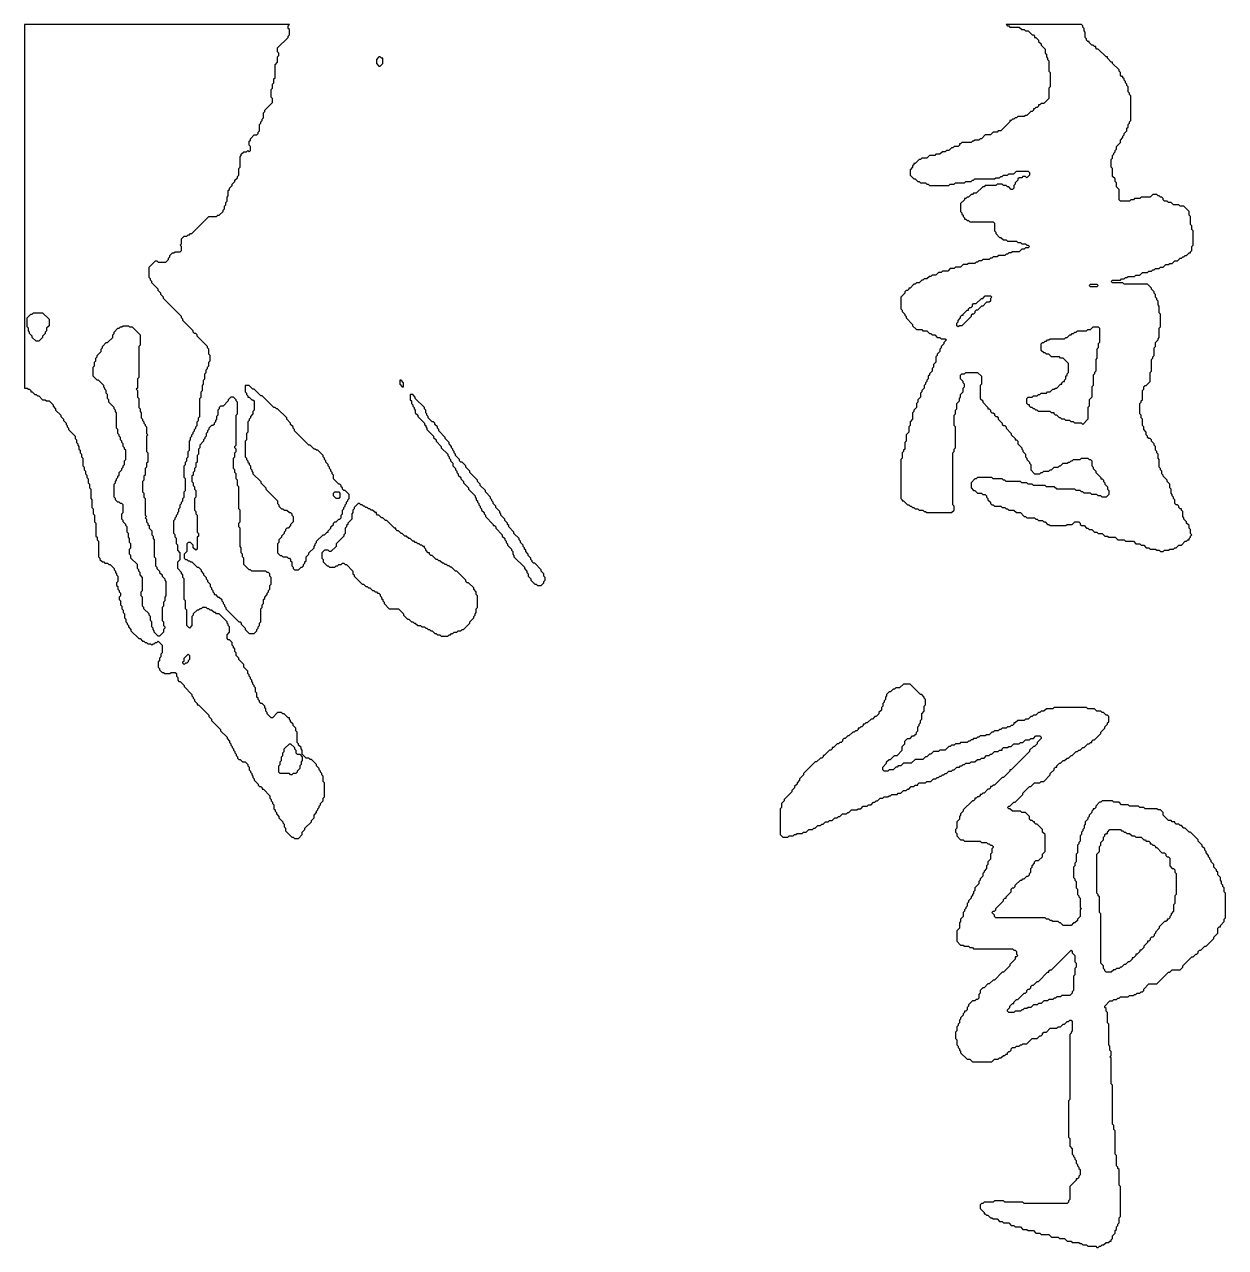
# Model space of a CAD drawing. Header units: millimetres. Extents: x 0 to 462, y 29 to 500.
import ezdxf

# ---------------------------------------------------------------- set-up
doc = ezdxf.new("R2010")
doc.units = ezdxf.units.MM

msp = doc.modelspace()

# ---------------------------------------------------------------- linework, layer by layer
for points in [[(0, 500), (0, 360), (1, 360), (1.5, 359.5), (2, 359.5), (2.5, 359), (2.5, 358.5), (3, 358.5), (4, 357.5), (4.5, 357.5), (5, 357), (5.5, 357), (7, 355.5), (8, 355.5), (8.5, 355), (9.5, 355), (11, 353.5), (11, 353), (12, 352), (12, 351.5), (14, 349.5), (14, 349), (15, 348), (15, 347.5), (16, 346.5), (16, 346), (16.5, 345.5), (16.5, 345), (17, 344.5), (17, 344), (19.5, 341.5), (19.5, 340.5), (20, 340), (20, 339), (20.5, 338.5), (20.5, 338), (21, 337.5), (21, 336.5), (21.5, 336), (21.5, 335), (22, 334.5), (22, 333.5), (22.5, 333), (22.5, 330), (23, 329.5), (23, 328.5), (23.5, 328), (23.5, 327), (24, 326.5), (24, 325.5), (24.5, 325), (24.5, 323.5), (25, 323), (25, 321.5), (25.5, 321), (25.5, 317.5), (26, 317), (26, 314), (26.5, 313.5), (26.5, 311.5), (27, 311), (27, 308.5), (27.5, 308), (27.5, 303), (28, 302.5), (28, 301.5), (28.5, 301), (28.5, 295), (29, 294.5), (29, 294), (30, 293), (30.5, 293), (31, 292.5), (32, 292.5), (32.5, 292), (33, 292), (34.5, 290.5), (34.5, 290), (35, 289.5), (35, 289), (35.5, 288.5), (35.5, 288), (36, 287.5), (36, 285.5), (35.5, 285), (35.5, 284), (36, 283.5), (36, 282.5), (36.5, 282), (36.5, 281.5), (37, 281), (37, 280), (36.5, 279.5), (36.5, 278.5), (37, 278), (37, 276.5), (37.5, 276), (37.5, 275), (38, 274.5), (38, 273.5), (38.5, 273), (38.5, 271.5), (39, 271), (39, 270), (39.5, 269.5), (39.5, 269), (40, 268.5), (40, 268), (41, 267), (41, 266.5), (44, 263.5), (44.5, 263.5), (45.5, 262.5), (46, 262.5), (46.5, 262), (47, 262), (47.5, 261.5), (48.5, 261.5), (49, 261), (49.5, 261.5), (50, 261.5), (50.5, 262), (51, 262), (51.5, 262.5), (53, 261), (53, 258), (52.5, 257.5), (52.5, 256.5), (52, 256), (52, 255), (51.5, 254.5), (51.5, 252.5), (52, 252), (52, 251.5), (53, 250.5), (53.5, 250.5), (54, 250), (56, 250), (56.5, 250.5), (58, 250.5), (58.5, 250), (58.5, 249), (59, 248.5), (59, 247.5), (59.5, 247), (60, 247), (61.5, 245.5), (61.5, 245), (64.5, 242), (64.5, 241.5), (65, 241), (65, 240.5), (65.5, 240), (65.5, 239.5), (66.5, 238.5), (66.5, 238), (67, 238), (71, 234), (71, 233.5), (72, 232.5), (72, 232), (75.5, 228.5), (75.5, 228), (78, 225.5), (78, 225), (79, 224), (79, 223.5), (79.5, 223), (79.5, 222.5), (80, 222), (80, 221.5), (80.5, 221), (80.5, 220.5), (81, 220), (81, 219.5), (81.5, 219), (81.5, 218.5), (82, 218), (82, 217.5), (82.5, 217), (83, 217), (84, 216), (85, 216), (86, 215), (86, 214.5), (86.5, 214), (86.5, 213), (87, 212.5), (87, 212), (87.5, 211.5), (87.5, 211), (88, 210.5), (88, 210), (88.5, 209.5), (88.5, 209), (90, 207.5), (90, 207), (90.5, 206.5), (91, 206.5), (91.5, 206), (91.5, 205.5), (92, 205.5), (94.5, 203), (94.5, 202), (95, 201.5), (95, 201), (95.5, 200.5), (95.5, 200), (96, 199.5), (96, 198), (96.5, 197.5), (96.5, 197), (97, 196.5), (97, 196), (98, 195), (98, 194.5), (99.5, 193), (99.5, 192.5), (100, 192), (100, 191), (100.5, 190.5), (100.5, 189.5), (103, 187), (103.5, 187), (104, 186.5), (105.5, 186.5), (107, 188), (107, 189), (108, 190), (108, 190.5), (110.5, 193), (110.5, 193.5), (111.5, 194.5), (111.5, 195.5), (112.5, 196.5), (112.5, 197), (113, 197.5), (113, 198), (113.5, 198.5), (113.5, 199), (114, 199.5), (114, 200), (115, 201), (115, 202), (115.5, 202.5), (115.5, 208), (115, 208.5), (115, 210.5), (114.5, 211), (114.5, 211.5), (114, 212), (114, 212.5), (113.5, 213), (113.5, 213.5), (112.5, 214.5), (112.5, 215), (110.5, 217), (110, 217), (109.5, 217.5), (108.5, 217.5), (107, 219), (107, 220.5), (106.5, 221), (106.5, 221.5), (105.5, 222.5), (105.5, 223), (105, 223.5), (105, 227.5), (104.5, 228), (104.5, 229), (103.5, 230), (103.5, 230.5), (102.5, 231.5), (102.5, 232), (102, 232.5), (102, 233), (101.5, 233), (100, 234.5), (99.5, 234.5), (99, 235), (97.5, 235), (95.5, 233), (95, 233), (93.5, 234.5), (93.5, 235), (93, 235.5), (93, 236.5), (92.5, 237), (92.5, 237.5), (91.5, 238.5), (91, 238.5), (90.5, 239), (90.5, 239.5), (90, 240), (90, 240.5), (89.5, 241), (89.5, 242.5), (89, 243), (89, 244.5), (88.5, 245), (88.5, 245.5), (88, 246), (88, 246.5), (87.5, 247), (87.5, 247.5), (87, 248), (87, 248.5), (86.5, 249), (86.5, 249.5), (86, 250), (86, 251), (84.5, 252.5), (84.5, 253.5), (82.5, 255.5), (82.5, 256), (81.5, 257), (81.5, 258), (81, 258.5), (81, 259.5), (80.5, 260), (80.5, 260.5), (80, 261), (80, 262), (79, 263), (78.5, 263), (78, 263.5), (78, 265), (79, 266), (79, 268), (78.5, 268.5), (78.5, 269), (78, 269.5), (78, 270), (75, 273), (74, 273), (73.5, 273.5), (73, 273.5), (72, 274.5), (71.5, 274.5), (71, 275), (70.5, 275), (70, 275.5), (68.5, 275.5), (68, 275), (67.5, 275), (67, 274.5), (66.5, 274.5), (65, 273), (65, 272.5), (64.5, 272), (64.5, 268.5), (63.5, 267.5), (62.5, 268.5), (62.5, 274.5), (62, 275), (62, 278), (61.5, 278.5), (61.5, 286.5), (61, 287), (61, 288), (60.5, 288.5), (60.5, 289), (59, 290.5), (59, 293), (60, 294), (60, 296.5), (59, 297.5), (59, 299.5), (58.5, 300), (58.5, 302), (58, 302.5), (58, 303.5), (57.5, 304), (57.5, 309), (58, 309.5), (58, 310), (58.5, 310.5), (58.5, 311), (59, 311.5), (59, 312), (59.5, 312.5), (59.5, 313.5), (60, 314), (60, 315), (60.5, 315.5), (60.5, 316), (61, 316.5), (61, 317.5), (61.5, 318), (61.5, 320), (62, 320.5), (62, 325), (61.5, 325.5), (61.5, 330), (62, 330.5), (62, 331.5), (62.5, 332), (62.5, 333), (63, 333.5), (63, 335.5), (63.5, 336), (63.5, 339.5), (64, 340), (64, 341), (64.5, 341.5), (64.5, 342), (65, 342.5), (65, 343), (65.5, 343.5), (65.5, 344), (66, 344.5), (66, 345), (66.5, 345.5), (66.5, 347), (67, 347.5), (67, 348.5), (67.5, 349), (67.5, 356), (68, 356.5), (68, 358.5), (68.5, 359), (68.5, 361), (69, 361.5), (69, 363), (69.5, 363.5), (69.5, 365.5), (70, 366), (70, 367), (70.5, 367.5), (70.5, 368), (71, 368.5), (71, 370), (71.5, 370.5), (71.5, 372.5), (71, 373), (71, 375), (70.5, 375.5), (70.5, 376), (66.5, 380), (66.5, 380.5), (66, 381), (65.5, 381), (65, 381.5), (65, 382), (61, 386), (61, 386.5), (60.5, 387), (60.5, 387.5), (53.5, 394.5), (53.5, 395), (52.5, 396), (52.5, 396.5), (51.5, 397.5), (51.5, 398), (49, 400.5), (49, 401), (48.5, 401.5), (48.5, 402), (48, 402.5), (48, 406.5), (50.5, 409), (51, 409), (51.5, 408.5), (54.5, 408.5), (55.5, 409.5), (55.5, 410), (56, 410.5), (56, 411), (57, 412), (57.5, 412), (58, 412.5), (60, 412.5), (60.5, 413), (60.5, 414.5), (60, 415), (60.5, 415.5), (60.5, 417.5), (61.5, 418.5), (62.5, 418.5), (63, 419), (63.5, 419), (64, 419.5), (64.5, 419.5), (71, 426), (74, 426), (74.5, 426.5), (75, 426.5), (76.5, 428), (76.5, 428.5), (77, 429), (77, 430), (77.5, 430.5), (77.5, 431.5), (78, 432), (78, 433.5), (78.5, 434), (78.5, 436), (79, 436.5), (79, 437), (80, 438), (80, 438.5), (81, 439.5), (81, 440), (82, 441), (82, 441.5), (82.5, 442), (82.5, 444.5), (83, 445), (83, 449), (83.5, 449.5), (83.5, 450), (84.5, 451), (85.5, 451), (86, 451.5), (86.5, 451), (87, 451.5), (87, 453), (86.5, 453.5), (86.5, 455), (87, 455.5), (87, 456), (88.5, 457.5), (89.5, 457.5), (90, 458), (90, 458.5), (90.5, 459), (90.5, 461.5), (91, 462), (91, 462.5), (91.5, 463), (91.5, 463.5), (92, 464), (92, 466), (92.5, 466.5), (92.5, 467), (95.5, 470), (95.5, 471.5), (95, 472), (95, 475), (95.5, 475.5), (95.5, 477), (96, 477.5), (96, 479), (96.5, 479.5), (96.5, 484.5), (97.5, 485.5), (97.5, 487.5), (98, 488), (98, 489), (97.5, 489.5), (97.5, 491), (101.5, 495), (101.5, 495.5), (102, 496), (102, 498), (101.5, 498.5), (101.5, 499.5), (102, 500)], [(378, 500), (378.5, 499.5), (379, 499.5), (379.5, 499), (383, 499), (384, 498), (385, 498), (385.5, 497.5), (386.5, 497.5), (388, 496), (388.5, 496), (389, 495.5), (389, 495), (389.5, 495), (390.5, 494), (390.5, 493.5), (391.5, 492.5), (391.5, 492), (393, 490.5), (393, 489), (393.5, 488.5), (393.5, 487.5), (394, 487), (394, 486.5), (394.5, 486), (394.5, 482), (395, 481.5), (395, 476), (394.5, 475.5), (394.5, 471.5), (392.5, 469.5), (391.5, 469.5), (391, 469), (390.5, 469), (390.5, 468.5), (390, 468), (389.5, 468), (389, 467.5), (388.5, 467.5), (388.5, 467), (388, 466.5), (387.5, 466.5), (386, 465), (385.5, 465), (385, 464.5), (382.5, 464.5), (382, 464), (381.5, 464), (381, 463.5), (380.5, 463.5), (380, 463), (379.5, 463), (379.5, 462.5), (376, 459), (375, 459), (374.5, 458.5), (373, 458.5), (372, 457.5), (370, 457.5), (368.5, 456), (368, 456), (367.5, 455.5), (366, 455.5), (365.5, 455), (365, 455), (364.5, 454.5), (361, 454.5), (360.5, 454), (360, 454), (360, 453.5), (359.5, 453), (358, 453), (357.5, 452.5), (357, 452.5), (356, 451.5), (355, 451.5), (354.5, 451), (353.5, 451), (352.5, 450), (351, 450), (350.5, 449.5), (348.5, 449.5), (347.5, 448.5), (345.5, 448.5), (345, 448), (344.5, 448), (343, 446.5), (342.5, 446.5), (342.5, 446), (342, 445.5), (342, 445), (341, 444), (341, 442), (342.5, 440.5), (343, 440.5), (344, 439.5), (344.5, 439.5), (345, 439), (347, 439), (347.5, 438.5), (348, 438.5), (348.5, 438), (356, 438), (356.5, 438.5), (358, 438.5), (358.5, 439), (362, 439), (362.5, 439.5), (364.5, 439.5), (365, 440), (365.5, 440), (366, 440.5), (373.5, 440.5), (374, 441), (375.5, 441), (376, 441.5), (376.5, 441.5), (377, 442), (378.5, 442), (379, 442.5), (381, 442.5), (382, 443.5), (386.5, 443.5), (387, 443), (387, 442), (386, 441), (385.5, 441.5), (384.5, 441.5), (384, 441), (383, 441), (382.5, 440.5), (382.5, 440), (381.5, 439), (381.5, 438.5), (381, 438), (381, 437), (380.5, 436.5), (380, 436.5), (379, 437.5), (378.5, 437.5), (378, 438), (377, 438), (376.5, 438.5), (374.5, 438.5), (374, 438), (370, 438), (369.5, 437.5), (369, 437.5), (366.5, 435), (365.5, 435), (365, 434.5), (364.5, 434.5), (363.5, 433.5), (363, 433.5), (362.5, 433), (362, 433), (362, 432.5), (360.5, 431), (360.5, 428), (361, 427.5), (361, 427), (361.5, 426.5), (361.5, 426), (362, 425.5), (362, 425), (362.5, 425), (363, 424.5), (363.5, 424.5), (364, 424), (373, 424), (373.5, 423.5), (373.5, 420.5), (374, 420), (374, 419.5), (375.5, 418), (376, 418), (377, 417), (378, 417), (378.5, 416.5), (382, 416.5), (382.5, 416), (383.5, 416), (384, 415.5), (385.5, 415.5), (386, 415), (386.5, 415), (387, 414.5), (386.5, 414), (385.5, 414), (385, 413.5), (384, 413.5), (383, 412.5), (380.5, 412.5), (380, 412), (379, 412), (378.5, 411.5), (378, 411.5), (377.5, 411), (375, 411), (374.5, 410.5), (373, 410.5), (372.5, 410), (372, 410), (371.5, 409.5), (369, 409.5), (368.5, 409), (367.5, 409), (367, 408.5), (366.5, 408.5), (366, 408), (363.5, 408), (363, 407.5), (361.5, 407.5), (360.5, 406.5), (358.5, 406.5), (358, 406), (356.5, 406), (355.5, 405), (353.5, 405), (353, 404.5), (352, 404.5), (351, 403.5), (349.5, 403.5), (349, 403), (348.5, 403), (347.5, 402), (346.5, 402), (346, 401.5), (345.5, 401.5), (344.5, 400.5), (343.5, 400.5), (343, 400), (342.5, 400), (341, 398.5), (340.5, 398.5), (340.5, 398), (340, 397.5), (339.5, 397.5), (339, 397), (339, 396.5), (337.5, 395), (337.5, 390.5), (338, 390), (338, 389.5), (339, 388.5), (339, 388), (339.5, 387.5), (339.5, 387), (342, 384.5), (342, 384), (343.5, 382.5), (345.5, 382.5), (346, 382), (347.5, 382), (348.5, 381), (349, 381), (349.5, 380.5), (350.5, 380.5), (351.5, 379.5), (352.5, 379.5), (353, 379), (354.5, 379), (355, 378.5), (354, 377.5), (354, 377), (353, 376), (353, 375.5), (352.5, 375), (352.5, 374), (351.5, 373), (351.5, 372.5), (351, 372), (351, 370), (350, 369), (350, 368), (349.5, 367.5), (349.5, 366.5), (348.5, 365.5), (348.5, 365), (348, 364.5), (348, 363.5), (347.5, 363), (347.5, 362.5), (347, 362), (347, 361.5), (346.5, 361), (346.5, 360), (345.5, 359), (345.5, 358.5), (345, 358), (345, 356.5), (344, 355.5), (344, 354.5), (343.5, 354), (343.5, 352.5), (342.5, 351.5), (342.5, 351), (342, 350.5), (342, 348), (341, 347), (341, 345.5), (340.5, 345), (340.5, 343), (339.5, 342), (339.5, 339.5), (339, 339), (339, 336.5), (338.5, 336), (338.5, 335.5), (338, 335), (338, 333), (337.5, 332.5), (337.5, 317.5), (338, 317), (338, 316.5), (338.5, 316.5), (340, 315), (340.5, 315), (341, 314.5), (341.5, 314.5), (342, 314), (342.5, 314), (343, 313.5), (344, 313.5), (344.5, 313), (346, 313), (346.5, 312.5), (347, 312.5), (347.5, 312), (357, 312), (358, 313), (358, 314.5), (357.5, 315), (357.5, 335), (358, 335.5), (358, 336.5), (358.5, 337), (358.5, 345), (358, 345.5), (358, 349.5), (358.5, 350), (358.5, 351.5), (359, 352), (359, 354), (360, 355), (360, 356), (360.5, 356.5), (360.5, 357.5), (361.5, 358.5), (361.5, 360), (362, 360.5), (362, 361.5), (361.5, 362), (361.5, 362.5), (360.5, 363.5), (360.5, 365), (361, 365.5), (362, 365.5), (362.5, 366), (367, 366), (368.5, 364.5), (368.5, 361.5), (368, 361), (368, 356), (369, 355), (369, 354.5), (371, 352.5), (371, 352), (371.5, 352), (372, 351.5), (372, 351), (372.5, 350.5), (373, 350.5), (373.5, 350), (373.5, 349.5), (374, 349), (374.5, 349), (375, 348.5), (375, 348), (376.5, 346.5), (376.5, 346), (377, 345.5), (377.5, 345.5), (378, 345), (378, 344.5), (380, 342.5), (380, 342), (381.5, 340.5), (381.5, 340), (382, 340), (382.5, 339.5), (382.5, 338.5), (384, 337), (384, 336.5), (384.5, 336), (384.5, 335.5), (385.5, 334.5), (385.5, 333.5), (386, 333), (386, 332.5), (387, 331.5), (387, 331), (387.5, 330.5), (387.5, 328.5), (389, 327), (391, 327), (391.5, 327.5), (392, 327.5), (392.5, 328), (394.5, 328), (395, 328.5), (395.5, 328.5), (396.5, 329.5), (398, 329.5), (398.5, 330), (399, 330), (400, 331), (401.5, 331), (402, 331.5), (402.5, 331.5), (403, 332), (403.5, 332), (404, 332.5), (406.5, 332.5), (407, 333), (409.5, 333), (410, 332.5), (410.5, 332.5), (411, 332), (411, 330), (411.5, 329.5), (411.5, 329), (412.5, 328), (412.5, 327.5), (414.5, 325.5), (414.5, 325), (415, 325), (415.5, 324.5), (415.5, 324), (416, 323.5), (416, 323), (417, 322), (417, 321), (417.5, 320.5), (417.5, 319), (416.5, 318), (415, 318), (414.5, 318.5), (413.5, 318.5), (413, 319), (411, 319), (410.5, 319.5), (408, 319.5), (407.5, 320), (407, 320), (406.5, 320.5), (405, 320.5), (404.5, 321), (397.5, 321), (396.5, 322), (393.5, 322), (393, 322.5), (388.5, 322.5), (388, 323), (386.5, 323), (386, 323.5), (384, 323.5), (383.5, 324), (378, 324), (377.5, 324.5), (377, 324.5), (376.5, 325), (373, 325), (372.5, 325.5), (367, 325.5), (366.5, 325), (366, 325), (364.5, 323.5), (364.5, 321.5), (365.5, 320.5), (366, 320.5), (367, 319.5), (368.5, 319.5), (369, 319), (370, 319), (370.5, 318.5), (370.5, 318), (371, 317.5), (371, 317), (372, 316), (372, 315.5), (372.5, 315), (373, 315), (373.5, 314.5), (376, 314.5), (376.5, 314), (377.5, 314), (378, 313.5), (378.5, 313.5), (379, 313), (381, 313), (382, 312), (383.5, 312), (385, 310.5), (385.5, 310.5), (386, 310), (389, 310), (389.5, 309.5), (390, 309.5), (390.5, 309), (392, 309), (392.5, 308.5), (393, 308.5), (394, 307.5), (394.5, 307.5), (395, 307), (401, 307), (401.5, 307.5), (403.5, 307.5), (404.5, 308.5), (406, 308.5), (406.5, 308), (406.5, 307.5), (407, 307), (408, 307), (409, 306), (409.5, 306), (410, 305.5), (411, 305.5), (412, 304.5), (413, 304.5), (413.5, 304), (415, 304), (416, 303), (417, 303), (417.5, 302.5), (420, 302.5), (421, 301.5), (423.5, 301.5), (424, 301), (427, 301), (428, 300), (429.5, 300), (430, 299.5), (431, 299.5), (432, 298.5), (433, 298.5), (433.5, 298), (435.5, 298), (436, 297.5), (437, 297.5), (437.5, 297), (438.5, 297), (439, 297.5), (440.5, 297.5), (441, 298), (442.5, 298), (443, 298.5), (443.5, 298.5), (444.5, 299.5), (445.5, 299.5), (447, 301), (447.5, 301), (448, 301.5), (448.5, 301.5), (448.5, 302), (449, 302.5), (449, 303), (449.5, 303.5), (449, 304), (449, 305.5), (448.5, 306), (448.5, 307), (447.5, 308), (447.5, 308.5), (446.5, 309.5), (446.5, 310), (446, 310.5), (446, 312.5), (445.5, 313), (445.5, 313.5), (445, 313.5), (444.5, 314), (444.5, 314.5), (444, 315), (443.5, 315), (443, 315.5), (443, 317), (442.5, 317.5), (442.5, 318), (442, 318.5), (442, 319), (441.5, 319.5), (441.5, 321), (441, 321.5), (441, 323), (440, 324), (440, 324.5), (438.5, 326), (438.5, 326.5), (438, 327), (438, 328), (437.5, 328.5), (437.5, 329), (437, 329.5), (437, 332.5), (436.5, 333), (436.5, 334.5), (436, 335), (436, 335.5), (435.5, 336), (435.5, 337.5), (435, 338), (435, 338.5), (434, 339.5), (434, 340), (433.5, 340.5), (433, 340.5), (432.5, 341), (432.5, 341.5), (432, 342), (432, 343), (431, 344), (431, 345), (430.5, 345.5), (430.5, 348), (430, 348.5), (430, 349.5), (429.5, 350), (429.5, 354), (430, 354.5), (430, 355), (430.5, 355.5), (430.5, 359), (431, 359.5), (431, 360.5), (431.5, 361), (432, 361), (433.5, 362.5), (433.5, 366), (434, 366.5), (434, 371), (434.5, 371.5), (434.5, 372), (435, 372.5), (435, 375.5), (435.5, 376), (435.5, 377.5), (436.5, 378.5), (436.5, 379), (437, 379.5), (437, 383), (437.5, 383.5), (437.5, 388.5), (437, 389), (437, 391.5), (436.5, 392), (436.5, 393.5), (436, 394), (436, 394.5), (435.5, 395), (435.5, 396), (435, 396.5), (435, 397), (434, 398), (434, 398.5), (432.5, 400), (423.5, 400), (423, 400.5), (419, 400.5), (418.5, 401), (419, 401.5), (422, 401.5), (422.5, 402), (423.5, 402), (424, 402.5), (424.5, 402.5), (425, 403), (427.5, 403), (428, 403.5), (429.5, 403.5), (430.5, 404.5), (432.5, 404.5), (433, 405), (434, 405), (434.5, 405.5), (435, 405.5), (435.5, 406), (437, 406), (437.5, 406.5), (438.5, 406.5), (439.5, 407.5), (440.5, 407.5), (441, 408), (442, 408), (443, 409), (444, 409), (445, 410), (445.5, 410), (446, 410.5), (446.5, 410.5), (447, 411), (447.5, 411), (448.5, 412), (449, 412), (449, 412.5), (449.5, 413), (449.5, 414.5), (450, 415), (450, 420.5), (449.5, 421), (449.5, 422.5), (449, 423), (449, 426), (448.5, 426.5), (448.5, 428), (446.5, 430), (445, 430), (444.5, 430.5), (442.5, 430.5), (441.5, 431.5), (440.5, 431.5), (440, 432), (439, 432), (438.5, 432.5), (438.5, 433), (438, 433.5), (437.5, 433.5), (437, 434), (436.5, 434), (436, 434.5), (434.5, 434.5), (433.5, 433.5), (430, 433.5), (429.5, 433), (427.5, 433), (427, 432.5), (426, 432.5), (425.5, 432), (422, 432), (421.5, 432.5), (421.5, 436.5), (420.5, 437.5), (420.5, 439), (420, 439.5), (420, 440.5), (419, 441.5), (419, 444.5), (418.5, 445), (418.5, 448), (419, 448.5), (419, 449.5), (419.5, 450), (419.5, 450.5), (420, 451), (420, 451.5), (420.5, 452), (420.5, 453), (422, 454.5), (422, 455.5), (423, 456.5), (423, 457), (423.5, 457.5), (423.5, 458), (424.5, 459), (424.5, 460), (425, 460.5), (425, 461.5), (425.5, 462), (425.5, 462.5), (426, 463), (426, 472.5), (425.5, 473), (425.5, 473.5), (425, 474), (425, 476), (424.5, 476.5), (424.5, 477), (424, 477.5), (424, 478), (423.5, 478.5), (423.5, 479), (423, 479.5), (423, 480), (422.5, 480), (422, 480.5), (422, 481.5), (421.5, 482), (421.5, 482.5), (419, 485), (419, 485.5), (418.5, 485.5), (417, 487), (417, 487.5), (416.5, 487.5), (413.5, 490.5), (413, 490.5), (412.5, 491), (412.5, 491.5), (412, 491.5), (411.5, 492), (411, 492), (410, 493), (410, 493.5), (409.5, 493.5), (409, 494), (409, 494.5), (408.5, 495), (408.5, 497), (408, 497.5), (408, 498.5), (407.5, 499), (407.5, 499.5), (407, 500)], [(136.5, 487.5), (135.5, 486.5), (135.5, 485), (136.5, 484), (137, 484), (138, 485), (138, 487), (137.5, 487), (137, 487.5)], [(410, 399.5), (410.5, 400), (413, 400), (413.5, 399.5), (413, 399), (410.5, 399)], [(370, 395.5), (372, 395.5), (372.5, 395), (372, 394.5), (372, 393.5), (371.5, 393), (370.5, 393), (369, 391.5), (368.5, 391.5), (367, 390), (366.5, 390), (366, 389.5), (366, 389), (365.5, 388.5), (365, 388.5), (364.5, 388), (364.5, 387.5), (361, 384), (360, 384), (359.5, 383.5), (359, 384), (359, 385), (359.5, 385.5), (359.5, 386), (360.5, 387), (360.5, 387.5), (361, 388), (361.5, 388), (361.5, 388.5), (363, 390), (363.5, 390), (363.5, 390.5), (364, 391), (364.5, 391), (365, 391.5), (365, 392), (365.5, 392.5), (366.5, 392.5), (368.5, 394.5), (369, 394.5)], [(3, 388.5), (3.5, 389), (7, 389), (9.5, 386.5), (9.5, 384), (8.5, 383), (8.5, 382), (8, 381.5), (8, 381), (7, 380), (7, 379.5), (5.5, 378), (4.5, 378), (3, 379.5), (3, 380), (2, 381), (2, 381.5), (1.5, 382), (1.5, 383), (1, 383.5), (1, 387), (2.5, 388.5)], [(37.5, 383.5), (38, 384), (40, 384), (40.5, 383.5), (41.5, 383.5), (44.5, 380.5), (44.5, 376.5), (44, 376), (44, 364), (43.5, 363.5), (43.5, 360), (43, 359.5), (43.5, 359), (43.5, 356.5), (44, 356), (44, 352.5), (44.5, 352), (44.5, 351), (45, 350.5), (45, 348.5), (45.5, 348), (45.5, 347.5), (46, 347), (46, 346.5), (46.5, 346), (46.5, 345.5), (47, 345), (47, 342.5), (47.5, 342), (47, 341.5), (47, 335.5), (47.5, 335), (47.5, 331.5), (47, 331), (47, 329.5), (46.5, 329), (46.5, 326.5), (46, 326), (46, 324.5), (45.5, 324), (45.5, 320), (46, 319.5), (46, 318), (46.5, 317.5), (46.5, 311), (47, 310.5), (46.5, 310), (47, 309.5), (47, 308.5), (47.5, 308), (47.5, 307.5), (48, 307), (48, 306), (49, 305), (49, 303.5), (49.5, 303), (49.5, 302), (50, 301.5), (50, 295), (50.5, 294.5), (50.5, 291.5), (51, 291), (51, 290.5), (52, 289.5), (52, 289), (53, 288), (53, 287.5), (54, 286.5), (54, 286), (54.5, 285.5), (54.5, 280), (54, 279.5), (54, 278), (53.5, 277.5), (53.5, 276), (53, 275.5), (53, 270.5), (53.5, 270), (53.5, 268.5), (54, 268), (54, 267.5), (53.5, 267), (53.5, 266), (52, 264.5), (51.5, 264.5), (50, 266), (50, 266.5), (49.5, 267), (49.5, 267.5), (49, 268), (49, 270), (48.5, 270.5), (48.5, 272), (48, 272.5), (48, 273), (46, 275), (46, 275.5), (45.5, 276), (45.5, 279.5), (45, 280), (45, 281.5), (45.5, 282), (45.5, 287), (44.5, 288), (44.5, 289), (44, 289.5), (44, 290), (43.5, 290.5), (43.5, 292), (41, 294.5), (41, 295.5), (40.5, 296), (40.5, 298), (41, 298.5), (41, 300), (40.5, 300.5), (40.5, 302), (40, 302.5), (40, 304), (39.5, 304.5), (39.5, 306.5), (39, 307), (39, 307.5), (38, 308.5), (38, 309), (37.5, 309.5), (37.5, 311.5), (38, 312), (38, 315), (37.5, 315.5), (37, 315.5), (36.5, 316), (36, 316), (35, 317), (35, 317.5), (34.5, 318), (34.5, 323), (35, 323.5), (35, 324), (35.5, 324.5), (35.5, 325), (36, 325.5), (36, 326), (36.5, 326.5), (36.5, 327.5), (37.5, 328.5), (37.5, 329), (38, 329.5), (38, 330), (38.5, 330.5), (38.5, 332), (39, 332.5), (39, 336), (38.5, 336.5), (38.5, 337), (38, 337.5), (38, 338.5), (37.5, 339), (37.5, 339.5), (37, 340), (37, 341), (36.5, 341.5), (36.5, 342), (36, 342.5), (36, 344), (35.5, 344.5), (35.5, 350.5), (35, 351), (35, 351.5), (34.5, 352), (34.5, 352.5), (32.5, 354.5), (32.5, 355.5), (32, 356), (32, 357.5), (31.5, 358), (31.5, 359), (31, 359.5), (31, 360), (30.5, 360.5), (30.5, 361), (28.5, 363), (28, 363), (26.5, 364.5), (26.5, 368), (27, 368.5), (27, 370), (27.5, 370.5), (27.5, 371.5), (28, 372), (28, 372.5), (29.5, 374), (29.5, 375), (30, 375.5), (30, 376), (31.5, 377.5), (32, 377.5), (34, 379.5), (34, 380.5), (34.5, 381), (34.5, 381.5), (36, 383), (36.5, 383), (37, 383.5)], [(411.5, 383.5), (413.5, 383.5), (414, 383), (414, 377.5), (413.5, 377), (413.5, 375.5), (413, 375), (413, 371.5), (412.5, 371), (412.5, 366.5), (412, 366), (412, 365.5), (411.5, 365), (411.5, 361), (411, 360.5), (411, 356.5), (410, 355.5), (410, 353), (409.5, 352.5), (409.5, 348), (407.5, 346), (407, 346.5), (404.5, 346.5), (404, 347), (403, 347), (402.5, 347.5), (401, 347.5), (400.5, 348), (399.5, 348), (399, 348.5), (398.5, 348.5), (397.5, 349.5), (397, 349.5), (396.5, 350), (396.5, 350.5), (395.5, 350.5), (395, 351), (390.5, 351), (390, 351.5), (389.5, 351.5), (389, 352), (388.5, 352), (388, 352.5), (387.5, 352.5), (387, 353), (387, 353.5), (386.5, 353.5), (386, 354), (386, 356), (386.5, 356.5), (388, 356.5), (388.5, 357), (390, 357), (390.5, 357.5), (391, 357.5), (391.5, 358), (393.5, 358), (394, 358.5), (395, 358.5), (396, 359.5), (396.5, 359.5), (397, 360), (397.5, 360), (399, 361.5), (399.5, 361.5), (399.5, 362), (400, 362.5), (400.5, 362.5), (400.5, 363), (401, 363.5), (401, 364.5), (401.5, 365), (401.5, 365.5), (402, 366), (402, 369.5), (400, 371.5), (399, 371.5), (398.5, 372), (395.5, 372), (394.5, 373), (393.5, 373), (393, 373.5), (392.5, 373.5), (391.5, 374.5), (391.5, 377), (392, 377.5), (392.5, 377.5), (393, 378), (393.5, 378), (394, 378.5), (394.5, 378.5), (395, 379), (400.5, 379), (401, 379.5), (401.5, 379.5), (402.5, 380.5), (403, 380.5), (403.5, 381), (404, 381), (404.5, 381.5), (405, 381.5), (405.5, 382), (409, 382), (409.5, 382.5), (410.5, 382.5)], [(144.5, 363), (144.5, 361.5), (145.5, 360.5), (146, 360.5), (146, 362), (145, 363)], [(85, 361), (85, 358.5), (85.5, 358), (85.5, 357.5), (86, 357), (86, 356.5), (86.5, 356.5), (87.5, 355.5), (88, 355.5), (88.5, 355), (88.5, 351.5), (88, 351), (88, 350), (87, 349), (87, 348.5), (86.5, 348), (86.5, 347.5), (86, 347), (86, 343), (85.5, 342.5), (85.5, 340), (85, 339.5), (85, 333.5), (85.5, 333), (85.5, 332.5), (86, 332), (86, 331.5), (86.5, 331), (86.5, 330.5), (87, 330), (87, 329), (87.5, 328.5), (87.5, 328), (88, 327.5), (88, 327), (91, 324), (91, 323.5), (93, 321.5), (93, 321), (97.5, 316.5), (97.5, 315.5), (98, 315), (98, 314.5), (99, 313.5), (99.5, 313.5), (100, 313), (101, 313), (102, 312), (102.5, 312), (103, 311.5), (103, 311), (103.5, 310.5), (103.5, 308.5), (102.5, 307.5), (102.5, 307), (101.5, 306), (101, 306), (100.5, 305.5), (100.5, 305), (100, 304.5), (100, 304), (99, 303), (99, 302.5), (98, 301.5), (98, 300.5), (97.5, 300), (97.5, 296.5), (98.5, 295.5), (99, 295.5), (99.5, 295), (101, 295), (101.5, 294.5), (102, 294.5), (102.5, 294), (102.5, 293.5), (103, 293), (103, 291.5), (103.5, 291), (103.5, 290.5), (104, 290), (105.5, 290), (106.5, 291), (107, 291), (107.5, 291.5), (107.5, 292), (108, 292.5), (108, 293), (108.5, 293.5), (108.5, 295), (109.5, 296), (109.5, 296.5), (111.5, 298.5), (111.5, 299), (112, 299.5), (112, 300), (112.5, 300.5), (112.5, 301), (115, 303.5), (115.5, 303.5), (116.5, 304.5), (117, 304.5), (117, 305), (118, 306), (118, 306.5), (119, 307.5), (119, 308), (119.5, 308.5), (120, 308.5), (121, 309.5), (121.5, 309.5), (122, 310), (122, 311), (122.5, 311.5), (122.5, 313), (123, 313.5), (123, 314), (123.5, 314.5), (123.5, 315), (124, 315.5), (124, 316), (124.5, 316.5), (124.5, 317), (125, 317.5), (125, 319), (123.5, 320.5), (123, 320.5), (122.5, 321), (122.5, 321.5), (122, 322), (122, 322.5), (121.5, 323), (121, 323), (119, 325), (119, 326.5), (118.5, 327), (118.5, 327.5), (118, 328), (118, 328.5), (117.5, 329), (117.5, 329.5), (117, 330), (117, 330.5), (116, 331.5), (116, 332), (115.5, 332.5), (115.5, 333), (115, 333.5), (115, 334), (113, 336), (112.5, 336), (112, 336.5), (111.5, 336.5), (110, 338), (109.5, 338), (104, 343.5), (104, 344), (103.5, 344.5), (103.5, 345), (102.5, 346), (102.5, 346.5), (101, 348), (101, 348.5), (97.5, 352), (97, 352), (96.5, 352.5), (96, 352.5), (91.5, 357), (91, 357), (88.5, 359.5), (88, 359.5), (86.5, 361)], [(79.5, 356.5), (78.5, 355.5), (78.5, 355), (76.5, 353), (75.5, 353), (75, 352.5), (75, 352), (74.5, 351.5), (74.5, 349.5), (74, 349), (74, 348), (73.5, 347.5), (73.5, 347), (73, 346.5), (73, 346), (72.5, 345.5), (72, 345.5), (71, 344.5), (71, 344), (70.5, 343.5), (70.5, 343), (70, 342.5), (70, 341.5), (69.5, 341), (69.5, 340.5), (69, 340), (69, 339.5), (67.5, 338), (67.5, 337), (67, 336.5), (67, 334.5), (66.5, 334), (66.5, 331.5), (66, 331), (66, 329.5), (65.5, 329), (65.5, 328), (65, 327.5), (65, 326.5), (64.5, 326), (64.5, 324), (65, 323.5), (65, 322.5), (65.5, 322), (65.5, 321), (66, 320.5), (66, 318), (65.5, 317.5), (65.5, 313), (66, 312.5), (66, 311.5), (66.5, 311), (66.5, 304.5), (67, 304), (67, 303), (66.5, 302.5), (66.5, 298), (66, 297.5), (65, 298.5), (65, 299.5), (64, 300.5), (63, 300.5), (62.5, 300), (62.5, 297), (61.5, 296), (61.5, 294.5), (62, 294), (62.5, 294), (63, 293.5), (63.5, 293.5), (64, 293), (64.5, 293), (66.5, 291), (67, 291), (68, 290), (68, 289.5), (69, 288.5), (69, 288), (70, 287), (70, 286.5), (70.5, 286), (70.5, 285.5), (71.5, 284.5), (71.5, 283.5), (72, 283), (72, 282.5), (72.5, 282), (72.5, 281.5), (73, 281), (73, 280.5), (73.5, 280.5), (74.5, 279.5), (75, 279.5), (76, 278.5), (76, 278), (76.5, 277.5), (76.5, 277), (77, 276.5), (77, 276), (77.5, 275.5), (77.5, 275), (82.5, 270), (83, 270), (83.5, 269.5), (83.5, 269), (85, 267.5), (85, 267), (86.5, 265.5), (88.5, 265.5), (89.5, 266.5), (89.5, 267), (90, 267.5), (90, 268), (90.5, 268.5), (90.5, 269.5), (91, 270), (91, 275), (91.5, 275.5), (91.5, 276.5), (92, 277), (92, 278.5), (92.5, 279), (92.5, 279.5), (93.5, 280.5), (93.5, 281), (94, 281.5), (94, 282), (94.5, 282.5), (94.5, 284), (95, 284.5), (95, 287), (94.5, 287.5), (94.5, 288.5), (94, 289), (93.5, 289), (93, 289.5), (87.5, 289.5), (87, 290), (86.5, 290), (84.5, 292), (84.5, 294.5), (84, 295), (84, 296), (83.5, 296.5), (83.5, 298.5), (83, 299), (83, 306), (82.5, 306.5), (82.5, 308), (83, 308.5), (83, 313), (82.5, 313.5), (82.5, 322), (82, 322.5), (82, 324.5), (81.5, 325), (81.5, 327), (81, 327.5), (81, 328.5), (80.5, 329), (80.5, 333), (81, 333.5), (81, 335), (81.5, 335.5), (81.5, 336.5), (81, 337), (81, 337.5), (81.5, 338), (81.5, 349.5), (82, 350), (82, 354.5), (81.5, 355), (81.5, 355.5), (80.5, 356.5)], [(148.5, 357.5), (148.5, 355.5), (149, 355), (149, 354), (149.5, 353.5), (149.5, 353), (150, 352.5), (150, 352), (150.5, 351.5), (150.5, 350.5), (151.5, 349.5), (151.5, 349), (154, 346.5), (154, 346), (154.5, 345.5), (154.5, 345), (155, 344.5), (155, 344), (157.5, 341.5), (157.5, 341), (158.5, 340), (158.5, 339.5), (160.5, 337.5), (160.5, 337), (163, 334.5), (163, 334), (163.5, 333.5), (163.5, 333), (164, 332.5), (164, 332), (165, 331), (165, 330), (166, 329), (166, 328.5), (166.5, 328), (166.5, 327.5), (167, 327), (167, 326.5), (168, 325.5), (168, 325), (169, 324), (169, 323.5), (171, 321.5), (171, 321), (173.5, 318.5), (173.5, 318), (174, 317.5), (174, 317), (174.5, 316.5), (174.5, 316), (175, 315.5), (175, 315), (175.5, 314.5), (175.5, 314), (176, 313.5), (176, 313), (177, 312), (177, 311.5), (177.5, 311), (177.5, 310.5), (180.5, 307.5), (180.5, 307), (181, 307), (181.5, 306.5), (181.5, 306), (184, 303.5), (184, 303), (185, 302), (185, 301.5), (185.5, 301), (185.5, 300.5), (186, 300), (186, 299.5), (187.5, 298), (187.5, 297.5), (188, 297), (188, 296), (188.5, 295.5), (188.5, 295), (192.5, 291), (192.5, 290.5), (193.5, 289.5), (193.5, 289), (194, 288.5), (194, 287.5), (195, 286.5), (195, 286), (196.5, 284.5), (197, 284.5), (197.5, 284), (199, 284), (200, 285), (200, 285.5), (200.5, 286), (200.5, 287), (200, 287.5), (200, 288.5), (199, 289.5), (199, 290), (196.5, 292.5), (196, 292.5), (195.5, 293), (195.5, 293.5), (195, 294), (195, 294.5), (194, 295.5), (194, 296), (193, 297), (193, 297.5), (192.5, 298), (192.5, 298.5), (192, 299), (192, 299.5), (191, 300.5), (191, 301), (190.5, 301.5), (190.5, 302), (188.5, 304), (188.5, 304.5), (186.5, 306.5), (186.5, 307), (186, 307.5), (186, 308), (185, 309), (185, 309.5), (183.5, 311), (183.5, 311.5), (183, 312), (183, 312.5), (181.5, 314), (181.5, 314.5), (180.5, 315.5), (180.5, 316), (180, 316.5), (180, 317), (179.5, 317.5), (179.5, 318), (177.5, 320), (177.5, 320.5), (175.5, 322.5), (175.5, 323), (174.5, 324), (174.5, 324.5), (171.5, 327.5), (171.5, 328), (170, 329.5), (170, 330), (168.5, 331.5), (168, 331.5), (167.5, 332), (167.5, 332.5), (166, 334), (166, 334.5), (165.5, 335), (165.5, 335.5), (165, 336), (165, 336.5), (164.5, 337), (164.5, 337.5), (163.5, 338.5), (163.5, 339), (162, 340.5), (162, 341), (159.5, 343.5), (159.5, 344), (159, 344.5), (159, 345), (158, 346), (158, 346.5), (157.5, 347), (157, 347), (155.5, 348.5), (155.5, 349), (155, 349.5), (155, 350), (154.5, 350.5), (154.5, 351.5), (154, 352), (154, 352.5), (150.5, 356), (150.5, 356.5), (149.5, 357.5)], [(119, 319.5), (119.5, 320), (121, 320), (121.5, 319.5), (121.5, 318), (121, 317.5), (120, 317.5), (119, 318.5)], [(128.5, 315.5), (127, 314), (127, 313.5), (126.5, 313), (126.5, 312), (126, 311.5), (126, 309.5), (124.5, 308), (124.5, 307.5), (124, 307), (124, 306.5), (123.5, 306), (123.5, 304), (123, 303.5), (123, 303), (120, 300), (120, 299), (118, 297), (117.5, 297), (117, 297.5), (115.5, 297.5), (114.5, 296.5), (114.5, 294.5), (115, 294), (115, 293), (116.5, 291.5), (117, 291.5), (117.5, 291), (119.5, 291), (120, 291.5), (120.5, 291.5), (121, 292), (122, 292), (122.5, 292.5), (123, 292.5), (123.5, 292), (124, 292), (126.5, 289.5), (126.5, 288.5), (127, 288), (127, 287.5), (130, 284.5), (130.5, 284.5), (131.5, 283.5), (132, 283.5), (132.5, 283), (133, 283), (134, 282), (134.5, 282), (135, 281.5), (135.5, 281.5), (136, 281), (136.5, 281), (137, 280.5), (137, 280), (137.5, 279.5), (137.5, 279), (138, 278.5), (138, 278), (138.5, 277.5), (138.5, 277), (140.5, 275), (144, 275), (146, 273), (146, 272.5), (147.5, 271), (148, 271), (149, 270), (149.5, 270), (150, 269.5), (150.5, 269.5), (151.5, 268.5), (152.5, 268.5), (153, 268), (154, 268), (154.5, 267.5), (155, 267.5), (155.5, 267), (156, 267), (156.5, 266.5), (157, 266.5), (158, 265.5), (158.5, 265.5), (159, 265), (160, 265), (160.5, 264.5), (163, 264.5), (163.5, 265), (164, 265), (164.5, 265.5), (165, 265.5), (165.5, 266), (166.5, 266), (167, 266.5), (168, 266.5), (168.5, 267), (169, 267), (171.5, 269.5), (171.5, 270), (173, 271.5), (173, 272), (173.5, 272.5), (173.5, 273), (174, 273.5), (174, 275), (174.5, 275.5), (174.5, 280), (174, 280.5), (174, 281.5), (173, 282.5), (173, 283), (171, 285), (170.5, 285), (170, 285.5), (170, 286), (166.5, 289.5), (166, 289.5), (164.5, 291), (164, 291), (163.5, 291.5), (163, 291.5), (162.5, 292), (162, 292), (161.5, 292.5), (161, 292.5), (160, 293.5), (159.5, 293.5), (159, 294), (158.5, 294), (157, 295.5), (156.5, 295.5), (156, 296), (156, 296.5), (155.5, 296.5), (154.5, 297.5), (154.5, 298), (154, 298.5), (154, 299), (153.5, 299), (153, 299.5), (152.5, 299.5), (152, 300), (151.5, 300), (151, 300.5), (150.5, 300.5), (150, 301), (149.5, 301), (148.5, 302), (148, 302), (147, 303), (146.5, 303), (145.5, 304), (145, 304), (144, 305), (143.5, 305), (143, 305.5), (143, 306), (142.5, 306), (139.5, 309), (139, 309), (138, 310), (137.5, 310), (136.5, 311), (136, 311), (135.5, 311.5), (135.5, 312), (135, 312), (134, 313), (133.5, 313), (133, 313.5), (132.5, 313.5), (132, 314), (131.5, 314), (131, 314.5), (130.5, 314.5), (130, 315), (129.5, 315), (129, 315.5)], [(63, 257.5), (63.5, 257), (63.5, 255.5), (63, 255), (63, 254.5), (62.5, 254), (62, 254), (61.5, 253.5), (61, 254), (61, 254.5), (61.5, 255), (61.5, 256)], [(338.5, 246), (337, 244.5), (335.5, 244.5), (335, 244), (334.5, 244), (333.5, 243), (333, 243), (332, 242), (332, 241.5), (331.5, 241), (331.5, 240), (331, 239.5), (331, 239), (330.5, 238.5), (330.5, 237.5), (330, 237), (330, 236), (329, 235), (329, 234.5), (328, 233.5), (327.5, 233.5), (326.5, 232.5), (326, 232.5), (324.5, 231), (324, 231), (323.5, 230.5), (323, 230.5), (323, 230), (322.5, 229.5), (322, 229.5), (321.5, 229), (321, 229), (321, 228.5), (320.5, 228), (320, 228), (319.5, 227.5), (319, 227.5), (317.5, 226), (317, 226), (316, 225), (315.5, 225), (315, 224.5), (315, 224), (314.5, 223.5), (314, 223.5), (313.5, 223), (313, 223), (311.5, 221.5), (311, 221.5), (311, 221), (310.5, 220.5), (310, 220.5), (308, 218.5), (307.5, 218.5), (307.5, 218), (307, 217.5), (306.5, 217.5), (305, 216), (304.5, 216), (300, 211.5), (300, 211), (298.5, 209.5), (298.5, 209), (297.5, 208), (297.5, 207.5), (296.5, 206.5), (296.5, 206), (295.5, 205), (295.5, 204.5), (292.5, 201.5), (292.5, 201), (291.5, 200), (291.5, 198.5), (291, 198), (291, 188), (292, 187), (294, 187), (294.5, 187.5), (296, 187.5), (296.5, 188), (297, 188), (297.5, 188.5), (299.5, 188.5), (300, 189), (301, 189), (302, 190), (303.5, 190), (304, 190.5), (304.5, 190.5), (305.5, 191.5), (306.5, 191.5), (307, 192), (307.5, 192), (308.5, 193), (309.5, 193), (310, 193.5), (311, 193.5), (312, 194.5), (313, 194.5), (313.5, 195), (314, 195), (315, 196), (316.5, 196), (317, 196.5), (317.5, 196.5), (318.5, 197.5), (320.5, 197.5), (321, 198), (322, 198), (323, 199), (324.5, 199), (325, 199.5), (326, 199.5), (327, 200.5), (327.5, 200.5), (328, 201), (328.5, 201), (329.5, 202), (330.5, 202), (331, 202.5), (332.5, 202.5), (333, 203), (333.5, 203), (334, 203.5), (336, 203.5), (336.5, 204), (337.5, 204), (338.5, 205), (339.5, 205), (340, 205.5), (340.5, 205.5), (341.5, 206.5), (342.5, 206.5), (343, 207), (344, 207), (344, 207.5), (344.5, 208), (347, 208), (347.5, 208.5), (349, 208.5), (350, 209.5), (351, 209.5), (351.5, 210), (352, 210), (352.5, 210.5), (353, 210.5), (353.5, 211), (354, 211), (354.5, 211.5), (355, 211.5), (356, 212.5), (357, 212.5), (357.5, 213), (358, 213), (359, 214), (360, 214), (360.5, 214.5), (361, 214.5), (361.5, 215), (362, 215), (362.5, 215.5), (364, 215.5), (364.5, 216), (366, 216), (367, 217), (368, 217), (368.5, 217.5), (369.5, 217.5), (370.5, 218.5), (371.5, 218.5), (372, 219), (372.5, 219), (373.5, 220), (375, 220), (375.5, 220.5), (376.5, 220.5), (376.5, 221), (377, 221.5), (378.5, 221.5), (379, 222), (380, 222), (381, 223), (383, 223), (383.5, 223.5), (384.5, 223.5), (385.5, 224.5), (387, 224.5), (387.5, 225), (388.5, 225), (389.5, 226), (391, 226), (391.5, 225.5), (391.5, 225), (390, 223.5), (390, 223), (389, 222), (388.5, 222), (387, 220.5), (387, 220), (380, 213), (379.5, 213), (379.5, 212.5), (377, 210), (376.5, 210), (373.5, 207), (373, 207), (372.5, 206.5), (372, 206.5), (372, 206), (371.5, 205.5), (371, 205.5), (369.5, 204), (369, 204), (368.5, 203.5), (368, 203.5), (368, 203), (367.5, 202.5), (367, 202.5), (366.5, 202), (366, 202), (366, 201.5), (365.5, 201), (365, 201), (361.5, 197.5), (361.5, 197), (360.5, 196), (360.5, 195.5), (360, 195), (360, 194), (359, 193), (359, 190.5), (358.5, 190), (358.5, 189), (359, 188.5), (359, 187.5), (360.5, 186), (361.5, 186), (362, 185.5), (368, 185.5), (368.5, 185), (370.5, 185), (371, 184.5), (371.5, 184.5), (372, 184), (372.5, 184), (373, 183.5), (373, 183), (372.5, 182.5), (372.5, 181), (372, 180.5), (372, 178.5), (371, 177.5), (371, 176.5), (370.5, 176), (370.5, 175), (369.5, 174), (369.5, 173.5), (369, 173), (369, 172), (368, 171), (368, 170.5), (367.5, 170), (367.5, 169), (366, 167.5), (366, 166.5), (365.5, 166), (365.5, 165.5), (365, 165), (365, 164.5), (364.5, 164), (364.5, 163.5), (363.5, 162.5), (363.5, 162), (363, 161.5), (363, 160.5), (362.5, 160), (362.5, 159.5), (362, 159), (362, 158.5), (361.5, 158), (361.5, 156.5), (360.5, 155.5), (360.5, 154.5), (360, 154), (360, 152), (359, 151), (359, 147), (360.5, 145.5), (361.5, 145.5), (362, 145), (363.5, 145), (364, 144.5), (365, 144.5), (365.5, 144), (380.5, 144), (381, 143.5), (381.5, 143.5), (382, 143), (382, 142), (382.5, 141.5), (382, 141), (381.5, 141), (381.5, 140), (379.5, 138), (379.5, 137.5), (377, 135), (376.5, 135), (373.5, 132), (373, 132), (371.5, 130.5), (371, 130.5), (369.5, 129), (369, 129), (368, 128), (368, 127), (367.5, 126.5), (367.5, 125), (367, 124.5), (366.5, 124.5), (366, 124), (365, 124), (363.5, 122.5), (363.5, 122), (363, 121.5), (363, 120.5), (362.5, 120), (362, 120), (362, 119.5), (361.5, 119), (361.5, 118.5), (360.5, 117.5), (360.5, 117), (360, 116.5), (360, 115.5), (359.5, 115), (359.5, 114.5), (359, 114), (359, 112.5), (358.5, 112), (358.5, 109.5), (359, 109), (359, 107), (359.5, 106.5), (359.5, 106), (360, 105.5), (360, 105), (360.5, 104.5), (360.5, 104), (363, 101.5), (364, 101.5), (365, 100.5), (372.5, 100.5), (373.5, 101.5), (375, 101.5), (375.5, 102), (376, 102), (377, 103), (377.5, 103), (378, 103.5), (378.5, 103.5), (378.5, 104), (379, 104.5), (379.5, 104.5), (380, 105), (380, 105.5), (380.5, 106), (381.5, 106), (382, 106.5), (383, 106.5), (383.5, 107), (384, 107), (384.5, 107.5), (386, 107.5), (388, 109.5), (390, 109.5), (391, 110.5), (391.5, 110.5), (392, 111), (392, 111.5), (392.5, 112), (393.5, 112), (395, 113.5), (397.5, 113.5), (398, 114), (399, 114), (400, 115), (400.5, 115), (401.5, 116), (402, 116), (402.5, 116.5), (403, 116.5), (403.5, 116), (403.5, 112.5), (403, 112), (403, 111.5), (402.5, 111), (402.5, 86), (402, 85.5), (402, 71.5), (402.5, 71), (402.5, 68), (403.5, 67), (403.5, 65), (404, 64.5), (404, 64), (404.5, 63.5), (404.5, 63), (405, 62.5), (405, 61.5), (405.5, 61), (405.5, 60.5), (406, 60), (406, 59.5), (406.5, 59), (406.5, 57), (406, 56.5), (406, 56), (405.5, 55.5), (405, 55.5), (405, 55), (402.5, 52.5), (402.5, 47.5), (402, 47), (402, 46.5), (401.5, 46), (385, 46), (384.5, 46.5), (377.5, 46.5), (377, 47), (373.5, 47), (373, 46.5), (369.5, 46.5), (369, 46), (368.5, 46), (368, 45.5), (368, 44), (369.5, 42.5), (369.5, 42), (370, 42), (370.5, 41.5), (371, 41.5), (372, 40.5), (372.5, 40.5), (373, 40), (374.5, 40), (375.5, 39), (376.5, 39), (377, 38.5), (379, 38.5), (380, 37.5), (381, 37.5), (381.5, 37), (383.5, 37), (384.5, 36), (386, 36), (386.5, 35.5), (388.5, 35.5), (389.5, 34.5), (391, 34.5), (391.5, 34), (394.5, 34), (395.5, 33), (398, 33), (398.5, 32.5), (400.5, 32.5), (401.5, 31.5), (403, 31.5), (403.5, 31), (406, 31), (406.5, 30.5), (407, 30.5), (407.5, 30), (409, 30), (409.5, 29.5), (412.5, 29.5), (413, 29), (413.5, 29), (414, 29.5), (414.5, 29.5), (415, 30), (415.5, 30), (416.5, 31), (417.5, 31), (418, 31.5), (418.5, 31.5), (418.5, 32), (419, 32.5), (419, 33.5), (420, 34.5), (420, 35.5), (420.5, 36), (420.5, 37), (421, 37.5), (421, 38), (421.5, 38.5), (421.5, 40.5), (422, 41), (422, 52.5), (421.5, 53), (421.5, 59), (421, 59.5), (421, 60), (420.5, 60.5), (420.5, 64.5), (420, 65), (420, 74), (419.5, 74.5), (419.5, 76), (419, 76.5), (419, 91.5), (418.5, 92), (418.5, 102), (418, 102.5), (418.5, 103), (418.5, 104.5), (418, 105), (418, 106.5), (417.5, 107), (417.5, 115), (417, 115.5), (417, 119.5), (416.5, 120), (416.5, 121), (416, 121.5), (416, 122), (418, 124), (419, 124), (419.5, 124.5), (420.5, 124.5), (421, 125), (421.5, 125), (422, 125.5), (425, 125.5), (425.5, 126), (427, 126), (427.5, 126.5), (428, 126.5), (428.5, 127), (429.5, 127), (430, 127.5), (430.5, 127.5), (431, 128), (431, 128.5), (433, 130.5), (436, 130.5), (440.5, 135), (441, 135), (442, 136), (445, 136), (446, 137), (446, 137.5), (449.5, 141), (450, 141), (451, 142), (451.5, 142), (452, 142.5), (452, 143), (452.5, 143.5), (453, 143.5), (454.5, 145), (455, 145), (458, 148), (458, 148.5), (459.5, 150), (459.5, 152), (460, 152.5), (460.5, 152.5), (460.5, 153), (462, 154.5), (462, 155.5), (462.5, 156), (462.5, 165.5), (462, 166), (462, 167.5), (461.5, 168), (461.5, 168.5), (461, 169), (461, 170), (460.5, 170.5), (460.5, 171.5), (459.5, 172.5), (459.5, 173.5), (459, 174), (459, 174.5), (458, 175.5), (458, 176.5), (457, 177.5), (457, 178), (456.5, 178.5), (456.5, 179), (456, 179.5), (456, 180), (455, 181), (455, 181.5), (454.5, 182), (454.5, 182.5), (453.5, 183.5), (453.5, 184), (452, 185.5), (452, 186), (449, 189), (448.5, 189), (447, 190.5), (446.5, 190.5), (445.5, 191.5), (445, 191.5), (444.5, 192), (443.5, 192), (443, 192.5), (443, 193), (442, 193), (441.5, 193.5), (440.5, 193.5), (438.5, 195.5), (438.5, 196.5), (437.5, 197.5), (436.5, 197.5), (436, 198), (431.5, 198), (431, 198.5), (429.5, 198.5), (429, 199), (425.5, 199), (425, 199.5), (422.5, 199.5), (421.5, 200.5), (419.5, 200.5), (419, 201), (415, 201), (414.5, 200.5), (414, 200.5), (412.5, 199), (412.5, 198.5), (412, 198), (411.5, 198), (411.5, 197.5), (411, 197), (411, 196.5), (410, 195.5), (410, 195), (409.5, 194.5), (409.5, 194), (408.5, 193), (408.5, 192), (408, 191.5), (408, 190.5), (407.5, 190), (407.5, 189.5), (407, 189), (407, 188), (406.5, 187.5), (406.5, 185.5), (406, 185), (406, 184.5), (405.5, 184), (405.5, 181), (405, 180.5), (405, 177.5), (404.5, 177), (404.5, 176), (404, 175.5), (404, 171.5), (404.5, 171), (404.5, 170.5), (405, 170), (405, 167.5), (405.5, 167), (405.5, 165), (406, 164.5), (406, 164), (406.5, 163.5), (406.5, 160), (407, 159.5), (406.5, 159), (406.5, 156.5), (405.5, 155.5), (405.5, 155), (404.5, 154), (404, 154), (403, 153), (400, 153), (399, 154), (398.5, 154), (398, 154.5), (396, 154.5), (395.5, 155), (395, 155), (394.5, 155.5), (393.5, 155.5), (393, 156), (374, 156), (373.5, 156.5), (373.5, 157), (372.5, 158), (373, 158.5), (373.5, 158.5), (374, 159), (374, 159.5), (377, 162.5), (377, 163), (377.5, 163.5), (378, 163.5), (378, 164), (380, 166), (380, 167), (380.5, 167.5), (381, 167.5), (381.5, 168), (381.5, 168.5), (383.5, 170.5), (384, 170.5), (384.5, 171), (385, 171), (386, 172), (386.5, 172), (387, 172.5), (387, 173), (387.5, 173.5), (387.5, 175), (388, 175.5), (388, 176), (389, 177), (389, 177.5), (389.5, 178), (390.5, 178), (392, 179.5), (392, 180.5), (393, 181.5), (393, 188), (392, 189), (392, 190), (390, 192), (389.5, 192), (389, 192.5), (389, 193), (388.5, 193), (388, 193.5), (387.5, 193.5), (387, 194), (387, 195), (385.5, 196.5), (384, 196.5), (383.5, 197), (380.5, 197), (379.5, 198), (379, 198), (378.5, 198.5), (379, 199), (379.5, 199), (381, 200.5), (381.5, 200.5), (384.5, 203.5), (384.5, 204), (387, 206.5), (387.5, 206.5), (389, 208), (391, 208), (391.5, 208.5), (392.5, 208.5), (395, 211), (395, 211.5), (396.5, 213), (396.5, 213.5), (397, 214), (397.5, 214), (397.5, 214.5), (398.5, 215.5), (399, 215.5), (400, 216.5), (400.5, 216.5), (401.5, 217.5), (402, 217.5), (403, 218.5), (403.5, 218.5), (405, 220), (405.5, 220), (406, 220.5), (406.5, 220.5), (407.5, 221.5), (408, 221.5), (409.5, 223), (410, 223), (410.5, 223.5), (411, 223.5), (411, 224), (411.5, 224.5), (412, 224.5), (414.5, 227), (414.5, 227.5), (416, 229), (416, 229.5), (417, 230.5), (417, 231), (417.5, 231.5), (417.5, 233.5), (417, 234), (416.5, 234), (415.5, 235), (415, 235), (414.5, 235.5), (413, 235.5), (412, 236.5), (409.5, 236.5), (409, 237), (396.5, 237), (396, 236.5), (393.5, 236.5), (392.5, 235.5), (391.5, 235.5), (391, 235), (390.5, 235), (389.5, 234), (388.5, 234), (388, 233.5), (387.5, 233.5), (386.5, 232.5), (385.5, 232.5), (385, 232), (382.5, 232), (381.5, 231), (381, 231), (381, 230.5), (380.5, 230), (380, 230), (379.5, 229.5), (378.5, 229.5), (378, 229), (376.5, 229), (376, 228.5), (375.5, 228.5), (375, 228), (373.5, 228), (373, 227.5), (372.5, 227.5), (371.5, 226.5), (370.5, 226.5), (370, 226), (368, 226), (367.5, 225.5), (367, 225.5), (366.5, 225), (365.5, 225), (365, 224.5), (364.5, 224.5), (364, 224), (363.5, 224), (363, 223.5), (360.5, 223.5), (360, 223), (358.5, 223), (358, 222.5), (357, 222.5), (356.5, 222), (356, 222), (354.5, 220.5), (352.5, 220.5), (352, 220), (350, 220), (349, 219), (348.5, 219), (347.5, 218), (347, 218), (346, 217), (343, 217), (341.5, 215.5), (338.5, 215.5), (337.5, 214.5), (336.5, 214.5), (336, 214), (335.5, 214), (334.5, 213), (333, 213), (332.5, 212.5), (331, 212.5), (330.5, 213), (330.5, 214), (332, 215.5), (332, 216), (333, 217), (333.5, 217), (335, 218.5), (336, 218.5), (338, 220.5), (338, 222), (339, 223), (339, 224), (340, 225), (341, 225), (342, 226), (342.5, 226), (343.5, 227), (343.5, 227.5), (344, 228), (344, 229.5), (344.5, 230), (344.5, 230.5), (345, 231), (345, 232), (345.5, 232.5), (345.5, 234.5), (346.5, 235.5), (346.5, 237.5), (347, 238), (347, 240), (346.5, 240.5), (346.5, 241), (345.5, 242), (345, 242), (341, 246)], [(102, 223), (102.5, 223), (104, 221.5), (104, 221), (104.5, 220.5), (104.5, 219.5), (105, 219), (106, 219), (107, 218), (107, 216.5), (106.5, 216), (106.5, 215), (106, 214.5), (106, 213.5), (105, 212.5), (105, 212), (104.5, 211.5), (103.5, 211.5), (103, 211), (102.5, 211), (102, 211.5), (98.5, 211.5), (98, 212), (98, 214.5), (98.5, 215), (98.5, 216), (99, 216.5), (99, 218), (99.5, 218.5), (99.5, 219.5), (100, 220), (100, 221)], [(418, 190), (422, 190), (422.5, 189.5), (423, 189.5), (423.5, 189), (424, 189), (424.5, 188.5), (425.5, 188.5), (426.5, 187.5), (427.5, 187.5), (428, 187), (430, 187), (431, 186), (431.5, 186), (432, 185.5), (433, 185.5), (433.5, 185), (433.5, 184.5), (434, 184.5), (434.5, 184), (435, 184), (435.5, 183.5), (435.5, 183), (436, 183), (438, 181), (439, 181), (439.5, 180.5), (439.5, 180), (440, 179.5), (440.5, 179.5), (441, 179), (441, 176), (442, 175), (442.5, 175), (443, 174.5), (443, 173.5), (443.5, 173), (443.5, 165), (443, 164.5), (443, 161.5), (442.5, 161), (442.5, 158.5), (441.5, 157.5), (441.5, 157), (441, 156.5), (441, 156), (440.5, 155.5), (440, 155.5), (440, 155), (439.5, 154.5), (439, 154.5), (437, 152.5), (437, 152), (435.5, 150.5), (435.5, 150), (435, 149.5), (435, 149), (434.5, 148.5), (434, 148.5), (433.5, 148), (433.5, 147.5), (433, 147), (432.5, 147), (432.5, 146.5), (431, 145), (431, 144.5), (430, 143.5), (429.5, 143.5), (429.5, 143), (428.5, 142), (428, 142), (428, 141.5), (427, 140.5), (426.5, 140.5), (426.5, 140), (425.5, 139), (425, 139), (424, 138), (423.5, 138), (422.5, 137), (422, 137), (421.5, 136.5), (420.5, 136.5), (420, 136), (419.5, 136), (418.5, 135), (416.5, 135), (416, 135.5), (416, 136), (415.5, 136.5), (415.5, 137.5), (414.5, 138.5), (414.5, 157.5), (414, 158), (414, 164), (413.5, 164.5), (413.5, 165), (413, 165.5), (413, 180.5), (414, 181.5), (414, 183.5), (414.5, 184), (414.5, 185), (415.5, 186), (415.5, 187), (416, 187.5), (416, 188), (416.5, 188.5), (417, 188.5), (417, 189)], [(403, 143.5), (403.5, 143), (403.5, 142.5), (404.5, 141.5), (404.5, 139), (405, 138.5), (405, 137), (404.5, 136.5), (404.5, 134), (404, 133.5), (404, 128), (403.5, 127.5), (403.5, 127), (402.5, 126), (399.5, 126), (399, 125.5), (397.5, 125.5), (397, 125), (396.5, 125), (396, 124.5), (394.5, 124.5), (394, 124), (392.5, 124), (391.5, 123), (390.5, 123), (390, 122.5), (388.5, 122.5), (387.5, 121.5), (386.5, 121.5), (386, 121), (385, 121), (384.5, 120.5), (384, 120.5), (383.5, 120), (381.5, 120), (381, 119.5), (379, 119.5), (378.5, 120), (378.5, 120.5), (379.5, 121.5), (379.5, 122), (380.5, 123), (381, 123), (381, 123.5), (382, 124.5), (382.5, 124.5), (385, 127), (385.5, 127), (386, 127.5), (386, 128), (386.5, 128.5), (387, 128.5), (387.5, 129), (387.5, 129.5), (388, 130), (388.5, 130), (390, 131.5), (390.5, 131.5), (394, 135), (394.5, 135), (394.5, 135.5), (395, 136), (395.5, 136)]]:
    msp.add_lwpolyline(points, close=True)

doc.saveas('drawing.dxf')
